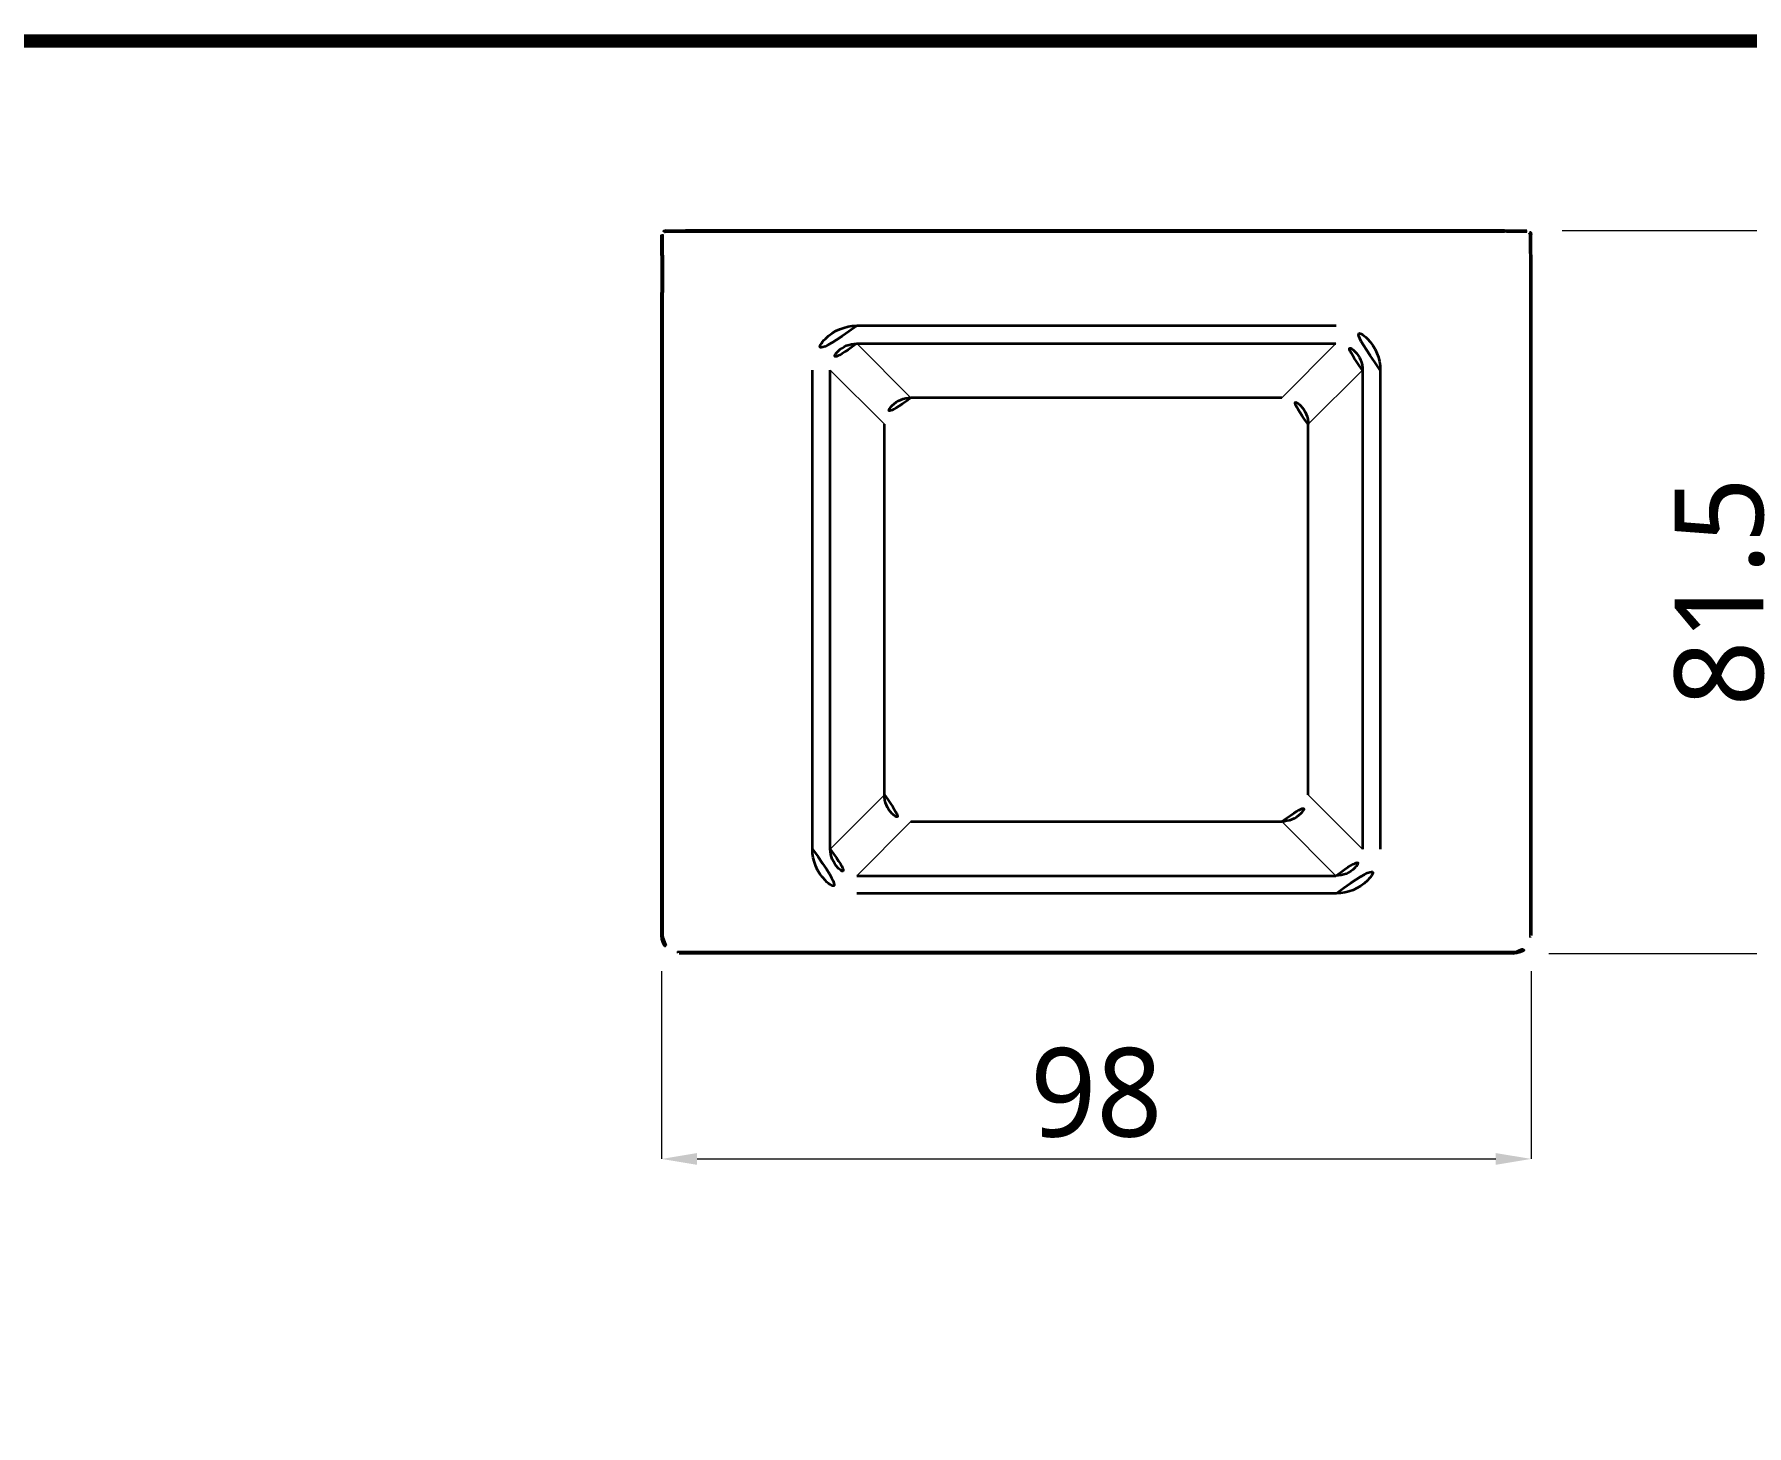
# Model space of a CAD drawing. Extents: x 16296677952 to 16296679688, y -37409618576 to -37409617304.
# Drawn here: x 16296678145.5 to 16296678338.5, y -37409618071.2 to -37409617914.3 of the extents above; entities that cross this region are included whole.
import ezdxf

# ---------------------------------------------------------------- set-up
doc = ezdxf.new("R2010")
doc.units = 0
doc.header["$LTSCALE"] = 10
doc.header["$MEASUREMENT"] = 0
doc.header["$PDMODE"] = 3
doc.header["$PDSIZE"] = -10
doc.layers.get('0').update_dxf_attribs({"linetype": 'CONTINUOUS'})
doc.layers.get('DEFPOINTS').update_dxf_attribs({"linetype": 'CONTINUOUS'})
doc.styles.add('Daelim Dimension', font='')
doc.styles.get('Daelim Dimension').set_extended_font_data('NanumGothic')
doc.dimstyles.new('DEFAULT', dxfattribs={"dimscale": 2, "dimtxt": 2, "dimasz": 2, "dimexe": 0, "dimexo": 2, "dimgap": 1, "dimtad": 1, "dimdec": 1, "dimzin": 9, "dimdsep": 46, "dimtxsty": 'Daelim Dimension', "dimcen": 0.5, "dimclrd": 252, "dimclre": 252, "dimclrt": 3, "dimadec": 1, "dimazin": 0, "dimtfac": 1, "dimtdec": 1, "dimtix": 1, "dimtmove": 0, "dimatfit": 3, "dimfxl": 1, "dimtolj": 1, "dimtzin": 1, "dimlwd": 9, "dimlwe": 9, "dimarcsym": 0})

# ---------------------------------------------------------------- blocks, each defined once
blk = doc.blocks.new('*D21')
at = {"color": 5, "lineweight": 9, "transparency": 16777216}
for p, q in [((16296678317.66884, -37409617936.4261), (16296678343.12674, -37409617936.4261)), ((16296678343.12674, -37409617940.4261), (16296678343.12674, -37409618013.9261)), ((16296678316.16884, -37409618017.9261), (16296678343.12674, -37409618017.9261))]:
    blk.add_line(p, q, dxfattribs=at)
at = {"color": 5, "transparency": 16777216}
for points in [[(16296678342.46007, -37409617940.4261), (16296678343.79341, -37409617940.4261), (16296678343.12674, -37409617936.4261)], [(16296678342.46007, -37409618013.9261), (16296678343.79341, -37409618013.9261), (16296678343.12674, -37409618017.9261)]]:
    blk.add_solid(points, dxfattribs=at)
at = {"layer": 'DEFPOINTS', "color": 0, "transparency": 16777216}
for p in [(16296678313.66884, -37409617936.4261), (16296678312.16884, -37409618017.9261), (16296678343.12674, -37409618017.9261)]:
    blk.add_point(p, dxfattribs=at)
at = {"color": 7, "transparency": 16777216, "insert": (16296678335.42574, -37409617977.1761), "char_height": 10, "attachment_point": 5, "rotation": 90, "style": 'Daelim Dimension'}
blk.add_mtext('\\A1;81.5', dxfattribs=at)
blk = doc.blocks.new('*D22')
at = {"color": 5, "lineweight": 9, "transparency": 16777216}
for p, q in [((16296678216.168871, -37409618019.926102), (16296678216.168871, -37409618041.102371)), ((16296678314.168871, -37409618019.926102), (16296678314.168871, -37409618041.102371)), ((16296678220.168871, -37409618041.102371), (16296678310.168871, -37409618041.102371))]:
    blk.add_line(p, q, dxfattribs=at)
at = {"color": 5, "transparency": 16777216}
for points in [[(16296678220.168871, -37409618040.435707), (16296678220.168871, -37409618041.769043), (16296678216.168871, -37409618041.102371)], [(16296678310.168871, -37409618040.435707), (16296678310.168871, -37409618041.769043), (16296678314.168871, -37409618041.102371)]]:
    blk.add_solid(points, dxfattribs=at)
at = {"layer": 'DEFPOINTS', "color": 0, "transparency": 16777216}
for p in [(16296678216.168871, -37409618015.926102), (16296678314.168871, -37409618015.926102), (16296678314.168871, -37409618041.102371)]:
    blk.add_point(p, dxfattribs=at)
at = {"color": 7, "transparency": 16777216, "insert": (16296678265.168871, -37409618033.658882), "char_height": 10, "attachment_point": 5, "style": 'Daelim Dimension'}
blk.add_mtext('\\A1;98', dxfattribs=at)

msp = doc.modelspace()

# ---------------------------------------------------------------- linework, layer by layer
at = {"color": 7, "lineweight": 13, "ltscale": 0.005}
for p, q in [((16296678216.668871, -37409617936.626106), (16296678216.668871, -37409617936.426102)), ((16296678313.66884, -37409617936.626106), (16296678313.66884, -37409617936.426102)), ((16296678216.368879, -37409617936.926102), (16296678216.168871, -37409617936.926102))]:
    msp.add_line(p, q, dxfattribs=at)
at = {"color": 7, "lineweight": 35, "ltscale": 0.055302}
msp.add_line((16296678216.668871, -37409617936.426102), (16296678218.880939, -37409617936.426102), dxfattribs=at)
at = {"color": 7, "lineweight": 35}
for p, q in [((16296678311.16176, -37409617936.426102), (16296678218.880939, -37409617936.426102)), ((16296678314.16884, -37409617946.122391), (16296678314.16884, -37409618011.139343)), ((16296678216.168871, -37409618009.171921), (16296678216.168871, -37409617947.286819)), ((16296678292.180861, -37409617947.176102), (16296678238.156879, -37409617947.176102)), ((16296678238.16646, -37409617949.180923), (16296678292.17128, -37409617949.180923)), ((16296678233.16884, -37409618006.18811), (16296678233.16884, -37409617952.164078)), ((16296678235.17366, -37409618006.178497), (16296678235.17366, -37409617952.173721)), ((16296678295.16408, -37409617952.173721), (16296678295.16408, -37409618006.178497)), ((16296678297.16884, -37409617952.164078), (16296678297.16884, -37409618006.18811)), ((16296678286.060129, -37409617955.292038), (16296678244.277599, -37409617955.292038)), ((16296678241.284809, -37409618000.067383), (16296678241.284809, -37409617958.284843)), ((16296678289.052931, -37409618000.067383), (16296678289.052931, -37409617958.284843)), ((16296678244.277599, -37409618003.060173), (16296678286.060129, -37409618003.060173)), ((16296678238.16646, -37409618009.17128), (16296678292.17128, -37409618009.17128)), ((16296678292.180861, -37409618011.176102), (16296678238.156879, -37409618011.176102)), ((16296678307.558611, -37409618017.926102), (16296678225.24843, -37409618017.926102))]:
    msp.add_line(p, q, dxfattribs=at)
at = {"color": 7, "lineweight": 35, "ltscale": 0.062677}
msp.add_line((16296678311.16176, -37409617936.426102), (16296678313.66884, -37409617936.426102), dxfattribs=at)
at = {"color": 7, "lineweight": 35, "ltscale": 0.058016}
msp.add_line((16296678216.168871, -37409617939.24675), (16296678216.168871, -37409617936.926102), dxfattribs=at)
at = {"color": 7, "lineweight": 13, "ltscale": 0.05749}
msp.add_line((16296678216.368879, -37409617939.225693), (16296678216.368879, -37409617936.926102), dxfattribs=at)
at = {"color": 7, "lineweight": 13, "ltscale": 0.054512}
msp.add_line((16296678216.668871, -37409617936.626106), (16296678218.84935, -37409617936.626106), dxfattribs=at)
at = {"color": 7, "lineweight": 13}
for p, q in [((16296678218.84935, -37409617936.626106), (16296678311.16176, -37409617936.626106)), ((16296678216.368879, -37409618016.116096), (16296678216.368879, -37409617943.426102)), ((16296678313.968889, -37409617943.426102), (16296678313.968889, -37409618016.116096)), ((16296678312.3589, -37409618017.726097), (16296678217.97887, -37409618017.726097))]:
    msp.add_line(p, q, dxfattribs=at)
at = {"color": 7, "lineweight": 13, "ltscale": 0.005434}
msp.add_line((16296678311.379101, -37409617936.626106), (16296678311.16176, -37409617936.626106), dxfattribs=at)
at = {"color": 7, "lineweight": 13, "ltscale": 0.057243}
msp.add_line((16296678311.379101, -37409617936.626106), (16296678313.66884, -37409617936.626106), dxfattribs=at)
at = {"color": 7, "lineweight": 13, "ltscale": 0.004999}
msp.add_line((16296678313.968889, -37409617936.926102), (16296678314.16884, -37409617936.926102), dxfattribs=at)
at = {"color": 7, "lineweight": 13, "ltscale": 0.052075}
msp.add_line((16296678313.968889, -37409617939.009109), (16296678313.968889, -37409617936.926102), dxfattribs=at)
at = {"color": 7, "lineweight": 35, "ltscale": 0.056676}
msp.add_line((16296678314.16884, -37409617939.19313), (16296678314.16884, -37409617936.926102), dxfattribs=at)
at = {"color": 7, "lineweight": 35, "ltscale": 0.104484}
msp.add_line((16296678216.168871, -37409617939.24675), (16296678216.168871, -37409617943.426102), dxfattribs=at)
at = {"color": 7, "lineweight": 13, "ltscale": 0.10501}
msp.add_line((16296678216.368879, -37409617939.225693), (16296678216.368879, -37409617943.426102), dxfattribs=at)
at = {"color": 7, "lineweight": 13, "ltscale": 0.110425}
msp.add_line((16296678313.968889, -37409617939.009109), (16296678313.968889, -37409617943.426102), dxfattribs=at)
at = {"color": 7, "lineweight": 35, "ltscale": 0.105824}
msp.add_line((16296678314.16884, -37409617939.19313), (16296678314.16884, -37409617943.426102), dxfattribs=at)
at = {"color": 7, "lineweight": 35, "ltscale": 0.096518}
msp.add_line((16296678216.168871, -37409617947.286819), (16296678216.168871, -37409617943.426102), dxfattribs=at)
at = {"color": 7, "lineweight": 35, "ltscale": 0.067407}
msp.add_line((16296678314.16884, -37409617943.426102), (16296678314.16884, -37409617946.122391), dxfattribs=at)
at = {"color": 7, "lineweight": 13, "ltscale": 0.216061}
for p, q in [((16296678238.16646, -37409617949.180923), (16296678244.277599, -37409617955.292038)), ((16296678292.17128, -37409617949.180923), (16296678286.060129, -37409617955.292038)), ((16296678235.17366, -37409617952.173721), (16296678241.284809, -37409617958.284843)), ((16296678295.16408, -37409617952.173721), (16296678289.052931, -37409617958.284843)), ((16296678235.17366, -37409618006.178497), (16296678241.284809, -37409618000.067383)), ((16296678295.16408, -37409618006.178497), (16296678289.052931, -37409618000.067383)), ((16296678238.16646, -37409618009.17128), (16296678244.277599, -37409618003.060173)), ((16296678292.17128, -37409618009.17128), (16296678286.060129, -37409618003.060173))]:
    msp.add_line(p, q, dxfattribs=at)
at = {"color": 7, "lineweight": 35, "ltscale": 0.168855}
msp.add_line((16296678216.168871, -37409618015.926102), (16296678216.168871, -37409618009.171921), dxfattribs=at)
at = {"color": 7, "lineweight": 35, "ltscale": 0.119669}
msp.add_line((16296678314.16884, -37409618011.139343), (16296678314.16884, -37409618015.926102), dxfattribs=at)
at = {"color": 7, "lineweight": 35, "ltscale": 0.000252144}
msp.add_line((16296678216.168871, -37409618015.926102), (16296678216.16942, -37409618015.936172), dxfattribs=at)
at = {"color": 7, "lineweight": 13, "ltscale": 0.00475}
for p, q in [((16296678216.17992, -37409618016.136047), (16296678216.368879, -37409618016.116096)), ((16296678314.15785, -37409618016.136047), (16296678313.968889, -37409618016.116096)), ((16296678217.958941, -37409618017.915047), (16296678217.97887, -37409618017.726097)), ((16296678312.378799, -37409618017.915047), (16296678312.3589, -37409618017.726097))]:
    msp.add_line(p, q, dxfattribs=at)
at = {"color": 7, "lineweight": 35, "ltscale": 0.176989}
msp.add_line((16296678225.24843, -37409618017.926102), (16296678218.168871, -37409618017.926102), dxfattribs=at)
at = {"color": 7, "lineweight": 35, "ltscale": 0.115256}
msp.add_line((16296678312.16884, -37409618017.926102), (16296678307.558611, -37409618017.926102), dxfattribs=at)
at = {"color": 7, "lineweight": 35, "ltscale": 0.00025036}
msp.add_line((16296678312.16884, -37409618017.926102), (16296678312.17885, -37409618017.925797), dxfattribs=at)
at = {"color": 5, "linetype": 'ByBlock', "lineweight": 200, "const_width": 1.5}
msp.add_lwpolyline([(16296678038.774549, -37409618360.558739), (16296678668.774549, -37409618360.558739), (16296678668.774549, -37409617915.058739), (16296678038.774549, -37409617915.058739)], close=True, dxfattribs=at)
at = {"color": 7, "lineweight": 35}
for points in [[(16296678216.16942, -37409618015.936172), (16296678216.17894, -37409618015.968773), (16296678216.228411, -37409618016.029892), (16296678216.368879, -37409618016.116096)], [(16296678312.17885, -37409618017.925797), (16296678312.23543, -37409618017.901573), (16296678312.324421, -37409618017.79245), (16296678312.3589, -37409618017.726097)]]:
    msp.add_lwpolyline(points, dxfattribs=at)
for centre, radius, start, end in [((16296678216.668871, -37409617936.926102), 0.5, 90, 180), ((16296678313.66884, -37409617936.926102), 0.5, 0, 90), ((16296678238.15144, -37409617952.158707), 4.982203, 89.93792727, 180.06207273), ((16296678292.186291, -37409617952.158684), 4.982203, 359.93792727, 90.06207273), ((16296678238.163219, -37409617952.170464), 2.98932, 89.93792727, 180.06207273), ((16296678292.174509, -37409617952.170464), 2.98932, 359.93792727, 90.06207273), ((16296678244.27437, -37409617958.28157), 2.98932, 89.93792727, 180.06207273), ((16296678286.06337, -37409617958.28157), 2.98932, 359.93792727, 90.06207273), ((16296678244.27437, -37409618000.070618), 2.98932, 179.93792727, 270.06207273), ((16296678286.06337, -37409618000.070618), 2.98932, 269.93792727, 0.06207273), ((16296678238.15144, -37409618006.193512), 4.982203, 179.93792727, 270.06207273), ((16296678238.163219, -37409618006.181732), 2.98932, 179.93792727, 270.06207273), ((16296678292.174509, -37409618006.181732), 2.98932, 269.93792727, 0.06207273), ((16296678292.186291, -37409618006.193512), 4.982203, 269.93792727, 0.06207273), ((16296678218.168871, -37409618015.926102), 2, 180, 270), ((16296678312.16884, -37409618015.926102), 2, 270, 0)]:
    msp.add_arc(centre, radius, start, end, dxfattribs=at)
at = {"color": 7, "lineweight": 13}
for centre, radius, start, end in [((16296678216.668871, -37409617936.926102), 0.3, 90, 180), ((16296678313.66884, -37409617936.926102), 0.3, 0, 90), ((16296678218.168871, -37409618015.926102), 1.81, 186.0256058, 263.97440567), ((16296678312.16884, -37409618015.926102), 1.81, 276.02559433, 353.9743942)]:
    msp.add_arc(centre, radius, start, end, dxfattribs=at)
for centre, major_axis, ratio, start_param, end_param in [((16296678277.529369, -37409618015.924881), (36.639496, -0.001221), 0.0497003773, 6.1786540327, 6.2831864945), ((16296678218.170059, -37409617981.30217), (-0.00119, -36.623932), 0.0497108903, 6.1786317704, 6.2831864461)]:
    msp.add_ellipse(centre, major_axis=major_axis, ratio=ratio, start_param=start_param, end_param=end_param, dxfattribs=at)

# ---------------------------------------------------------------- dimensions: what is measured, and where the dimension line sits
at = {"color": 7}
dim = msp.add_linear_dim(base=(16296678343.12674, -37409618017.926102), p1=(16296678313.66884, -37409617936.426102), p2=(16296678312.16884, -37409618017.926102), angle=90, dimstyle='DEFAULT', override={"dimtxt": 5, "dimclrd": 5, "dimclre": 5, "dimclrt": 7}, dxfattribs=at)
dim.commit()
dim.dimension.update_dxf_attribs({"geometry": '*D21', "text_midpoint": (16296678335.425739, -37409617977.176102)})
dim = msp.add_linear_dim(base=(16296678314.168871, -37409618041.102371), p1=(16296678216.168871, -37409618015.926102), p2=(16296678314.168871, -37409618015.926102), dimstyle='DEFAULT', override={"dimtxt": 5, "dimclrd": 5, "dimclre": 5, "dimclrt": 7}, dxfattribs=at)
dim.commit()
dim.dimension.update_dxf_attribs({"geometry": '*D22', "text_midpoint": (16296678265.168871, -37409618033.658882)})

doc.saveas('drawing.dxf')
